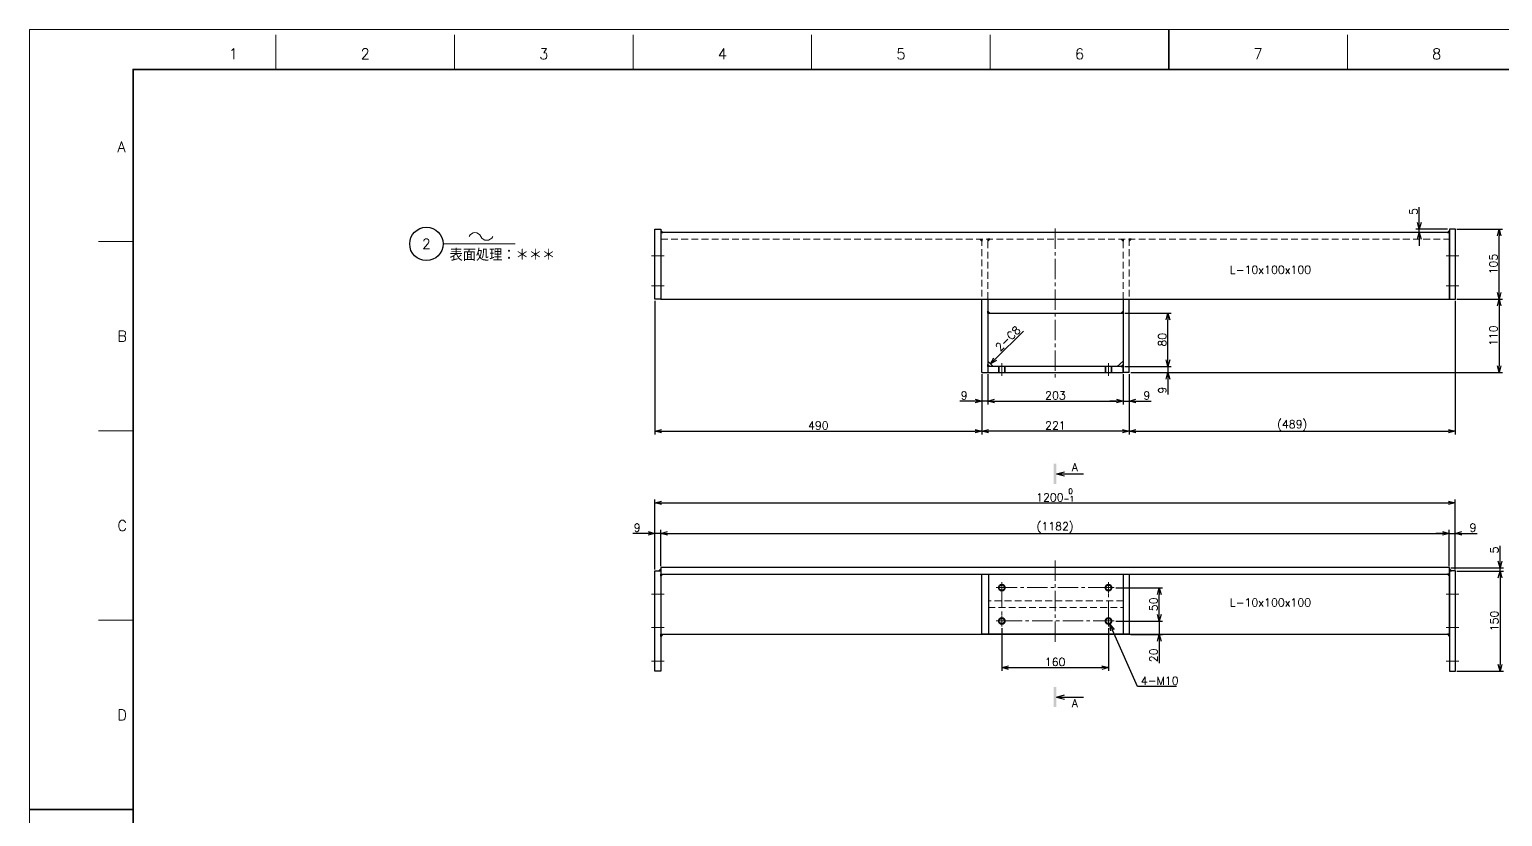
# Model space of a CAD drawing. Header units: millimetres. Extents: x 0 to 3313, y -19 to 2332.
# Drawn here: x 0 to 2208, y 1151 to 2332 of the extents above; entities that cross this region are included whole.
import ezdxf
from ezdxf import colors
from ezdxf.entities.mleader import LeaderData, LeaderLine
from ezdxf.enums import TextEntityAlignment as Align
from ezdxf.math import Vec2, Vec3

# ---------------------------------------------------------------- set-up
doc = ezdxf.new("R2010")
doc.units = ezdxf.units.MM
doc.header["$LTSCALE"] = 1.6
doc.header["$PDMODE"] = 99
doc.header["$PDSIZE"] = 1
doc.linetypes.add('CENTER2', pattern=[28.575, 19.05, -3.175, 3.175, -3.175])
doc.linetypes.add('HIDDEN', pattern=[9.525, 6.35, -3.175])
for name, color, linetype, lineweight in [('04_HIDDEN', 2, 'HIDDEN', 13), ('05_CENTER', 4, 'CENTER2', 13), ('08_DIM', 3, 'Continuous', 13), ('90_FRAME', 5, 'Continuous', 35)]:
    doc.layers.add(name, color=color, linetype=linetype, lineweight=lineweight)
doc.layers.add('91_BLANK', color=5, linetype='Continuous', lineweight=0, plot=False)
doc.styles.add('KSS_TXT', font='txt.shx', dxfattribs={"bigfont": 'extfont2.shx'})
doc.styles.get("Standard").update_dxf_attribs({"font": 'txt.shx', "bigfont": 'extfont2.shx'})
doc.dimstyles.new('KSS_DIM', dxfattribs={"dimscale": 4, "dimtxt": 3, "dimasz": 2.5, "dimexe": 1.25, "dimexo": 0.625, "dimtad": 1, "dimdsep": 46, "dimtxsty": 'KSS_TXT', "dimblk": 'OPEN30', "dimcen": 0, "dimazin": 2, "dimtfac": 0.75, "dimtmove": 0, "dimatfit": 3, "dimldrblk": 'OPEN30', "dimfxl": 1.25, "dimtolj": 1, "dimarcsym": 0})
doc.dimstyles.new('KSS_DIM$3', dxfattribs={"dimscale": 4, "dimtxt": 3, "dimasz": 2.5, "dimexe": 1.25, "dimexo": 0.625, "dimtad": 1, "dimtih": 1, "dimtoh": 1, "dimdsep": 46, "dimtxsty": 'KSS_TXT', "dimblk": 'OPEN30', "dimcen": 0, "dimazin": 2, "dimtfac": 0.75, "dimtofl": 0, "dimtmove": 0, "dimatfit": 3, "dimldrblk": 'OPEN30', "dimfxl": 1.25, "dimtolj": 1, "dimarcsym": 0})

# ---------------------------------------------------------------- blocks, each defined once
blk = doc.blocks.new('AM_BALLOON1')
at = {"transparency": 16777216}
blk.add_circle((0, 0), 5, dxfattribs=at)
blk.add_attdef('B_NUMBER', text='', height=3, dxfattribs=at).set_placement((0, 0), align=Align.MIDDLE_CENTER)
blk = doc.blocks.new('_OPEN')
at = {"color": 0, "linetype": 'ByBlock'}
for p, q in [((-1, 0.17), (0, 0)), ((0, 0), (-1, -0.17)), ((0, 0), (-1, 0))]:
    blk.add_line(p, q, dxfattribs=at)
blk = doc.blocks.new('p1ba05')
for centre, start, end in [((-2.95, 0.29), 24.2276, 155.5758), ((0, 1.62), 204.2276, 335.5758)]:
    blk.add_arc(centre, 1.62, start, end)
blk = doc.blocks.new('M10Tz_1')
at = {"color": 0}
for radius in [5, 4]:
    blk.add_circle((0, 0), radius, dxfattribs=at)
at = {"layer": '05_CENTER'}
for p, q in [((8.3, 0), (-8.3, 0)), ((0, -8.3), (0, 8.3))]:
    blk.add_line(p, q, dxfattribs=at)
blk = doc.blocks.new('_Open30')
at = {"color": 0, "linetype": 'ByBlock', "lineweight": -2}
for p, q in [((-1, 0.27), (0, 0)), ((0, 0), (-1, -0.27)), ((0, 0), (-1, 0))]:
    blk.add_line(p, q, dxfattribs=at)
blk = doc.blocks.new('*D143')
at = {"layer": '08_DIM', "color": 0, "lineweight": -2, "transparency": 16777216}
for p, q in [((927.7, 1576), (904.7, 1576)), ((937.7, 1522), (937.7, 1581)), ((946.7, 1576), (937.7, 1576)), ((946.7, 1527), (946.7, 1581)), ((956.7, 1576), (966.7, 1576))]:
    blk.add_line(p, q, dxfattribs=at)
at = {"layer": 'Defpoints', "color": 0, "transparency": 16777216}
for p in [(937.7, 1576), (946.7, 1524.5), (937.7, 1519.5)]:
    blk.add_point(p, dxfattribs=at)
at = {"layer": '08_DIM', "color": 0, "lineweight": -2, "transparency": 16777216, "xscale": 10, "yscale": 10, "zscale": 10}
blk.add_blockref('_Open30', (937.7, 1576), dxfattribs=at)
at = {"layer": '08_DIM', "color": 0, "lineweight": -2, "transparency": 16777216, "xscale": 10, "yscale": 10, "zscale": 10, "rotation": 180}
blk.add_blockref('_Open30', (946.7, 1576), dxfattribs=at)
at = {"layer": '08_DIM', "color": 0, "transparency": 16777216, "insert": (911.2, 1584.5), "char_height": 12, "attachment_point": 5, "style": 'KSS_TXT'}
blk.add_mtext('\\A1;9', dxfattribs=at)
blk = doc.blocks.new('*D144')
at = {"layer": '08_DIM', "color": 0, "lineweight": -2, "transparency": 16777216}
for p, q in [((937.7, 1522), (937.7, 1626.7)), ((947.7, 1621.7), (2127.7, 1621.7)), ((2137.7, 1522), (2137.7, 1626.7))]:
    blk.add_line(p, q, dxfattribs=at)
at = {"layer": 'Defpoints', "color": 0, "transparency": 16777216}
for p in [(2137.7, 1621.7), (937.7, 1519.5), (2137.7, 1519.5)]:
    blk.add_point(p, dxfattribs=at)
at = {"layer": '08_DIM', "color": 0, "lineweight": -2, "transparency": 16777216, "xscale": 10, "yscale": 10, "zscale": 10, "rotation": 180}
blk.add_blockref('_Open30', (937.7, 1621.7), dxfattribs=at)
at = {"layer": '08_DIM', "color": 0, "lineweight": -2, "transparency": 16777216, "xscale": 10, "yscale": 10, "zscale": 10}
blk.add_blockref('_Open30', (2137.7, 1621.7), dxfattribs=at)
at = {"layer": '08_DIM', "color": 0, "transparency": 16777216, "insert": (1537.7, 1633.5), "char_height": 12, "attachment_point": 5, "style": 'KSS_TXT'}
blk.add_mtext('1200{\\H8.000000;\\S 0^ -1;}', dxfattribs=at)
blk = doc.blocks.new('*D145')
at = {"layer": '08_DIM', "color": 0, "lineweight": -2, "transparency": 16777216}
for p, q in [((946.7, 1527), (946.7, 1581)), ((956.7, 1576), (2118.7, 1576)), ((2128.7, 1527), (2128.7, 1581))]:
    blk.add_line(p, q, dxfattribs=at)
at = {"layer": 'Defpoints', "color": 0, "transparency": 16777216}
for p in [(2128.7, 1576), (946.7, 1524.5), (2128.7, 1524.5)]:
    blk.add_point(p, dxfattribs=at)
at = {"layer": '08_DIM', "color": 0, "lineweight": -2, "transparency": 16777216, "xscale": 10, "yscale": 10, "zscale": 10, "rotation": 180}
blk.add_blockref('_Open30', (946.7, 1576), dxfattribs=at)
at = {"layer": '08_DIM', "color": 0, "lineweight": -2, "transparency": 16777216, "xscale": 10, "yscale": 10, "zscale": 10}
blk.add_blockref('_Open30', (2128.7, 1576), dxfattribs=at)
at = {"layer": '08_DIM', "color": 0, "transparency": 16777216, "insert": (1537.7, 1584.5), "char_height": 12, "attachment_point": 5, "style": 'KSS_TXT'}
blk.add_mtext('\\A1;(1182)', dxfattribs=at)
blk = doc.blocks.new('*D146')
at = {"layer": '08_DIM', "color": 0, "lineweight": -2, "transparency": 16777216}
for p, q in [((2118.7, 1576), (2108.7, 1576)), ((2128.7, 1527), (2128.7, 1581)), ((2128.7, 1576), (2137.7, 1576)), ((2137.7, 1522), (2137.7, 1581)), ((2147.7, 1576), (2170.7, 1576))]:
    blk.add_line(p, q, dxfattribs=at)
at = {"layer": 'Defpoints', "color": 0, "transparency": 16777216}
for p in [(2137.7, 1576), (2128.7, 1524.5), (2137.7, 1519.5)]:
    blk.add_point(p, dxfattribs=at)
at = {"layer": '08_DIM', "color": 0, "lineweight": -2, "transparency": 16777216, "xscale": 10, "yscale": 10, "zscale": 10}
blk.add_blockref('_Open30', (2128.7, 1576), dxfattribs=at)
at = {"layer": '08_DIM', "color": 0, "lineweight": -2, "transparency": 16777216, "xscale": 10, "yscale": 10, "zscale": 10, "rotation": 180}
blk.add_blockref('_Open30', (2137.7, 1576), dxfattribs=at)
at = {"layer": '08_DIM', "color": 0, "transparency": 16777216, "insert": (2164.2, 1584.5), "char_height": 12, "attachment_point": 5, "style": 'KSS_TXT'}
blk.add_mtext('\\A1;9', dxfattribs=at)
blk = doc.blocks.new('*D147')
at = {"layer": '08_DIM', "color": 0, "lineweight": -2, "transparency": 16777216}
for p, q in [((1457.7, 1433.7), (1457.7, 1369.6)), ((1617.7, 1433.7), (1617.7, 1369.6)), ((1467.7, 1374.6), (1607.7, 1374.6))]:
    blk.add_line(p, q, dxfattribs=at)
at = {"layer": 'Defpoints', "color": 0, "transparency": 16777216}
for p in [(1457.7, 1436.2), (1617.7, 1436.2), (1617.7, 1374.6)]:
    blk.add_point(p, dxfattribs=at)
at = {"layer": '08_DIM', "color": 0, "lineweight": -2, "transparency": 16777216, "xscale": 10, "yscale": 10, "zscale": 10, "rotation": 180}
blk.add_blockref('_Open30', (1457.7, 1374.6), dxfattribs=at)
at = {"layer": '08_DIM', "color": 0, "lineweight": -2, "transparency": 16777216, "xscale": 10, "yscale": 10, "zscale": 10}
blk.add_blockref('_Open30', (1617.7, 1374.6), dxfattribs=at)
at = {"layer": '08_DIM', "color": 0, "transparency": 16777216, "insert": (1537.7, 1383.1), "char_height": 12, "attachment_point": 5, "style": 'KSS_TXT'}
blk.add_mtext('\\A1;160', dxfattribs=at)
blk = doc.blocks.new('*D148')
at = {"layer": '08_DIM', "color": 0, "lineweight": -2, "transparency": 16777216}
for p, q in [((1693.8, 1454.5), (1693.8, 1464.5)), ((1628.6, 1444.5), (1698.8, 1444.5)), ((1693.8, 1444.5), (1693.8, 1424.5)), ((1651.2, 1424.5), (1698.8, 1424.5)), ((1693.8, 1414.5), (1693.8, 1381.5))]:
    blk.add_line(p, q, dxfattribs=at)
at = {"layer": 'Defpoints', "color": 0, "transparency": 16777216}
for p in [(1626.1, 1444.5), (1648.7, 1424.5), (1693.8, 1424.5)]:
    blk.add_point(p, dxfattribs=at)
at = {"layer": '08_DIM', "color": 0, "lineweight": -2, "transparency": 16777216, "xscale": 10, "yscale": 10, "zscale": 10}
for p, rotation in [((1693.8, 1444.5), 270), ((1693.8, 1424.5), 90)]:
    blk.add_blockref('_Open30', p, dxfattribs=dict(at, rotation=rotation))
at = {"layer": '08_DIM', "color": 0, "transparency": 16777216, "insert": (1685.3, 1393), "char_height": 12, "attachment_point": 5, "rotation": 90, "style": 'KSS_TXT'}
blk.add_mtext('\\A1;20', dxfattribs=at)
blk = doc.blocks.new('*D149')
at = {"layer": '08_DIM', "color": 0, "lineweight": -2, "transparency": 16777216}
for p, q in [((1628.6, 1494.5), (1698.8, 1494.5)), ((1693.8, 1454.5), (1693.8, 1484.5)), ((1628.6, 1444.5), (1698.8, 1444.5))]:
    blk.add_line(p, q, dxfattribs=at)
at = {"layer": 'Defpoints', "color": 0, "transparency": 16777216}
for p in [(1626.1, 1494.5), (1693.8, 1494.5), (1626.1, 1444.5)]:
    blk.add_point(p, dxfattribs=at)
at = {"layer": '08_DIM', "color": 0, "lineweight": -2, "transparency": 16777216, "xscale": 10, "yscale": 10, "zscale": 10}
for p, rotation in [((1693.8, 1494.5), 90), ((1693.8, 1444.5), 270)]:
    blk.add_blockref('_Open30', p, dxfattribs=dict(at, rotation=rotation))
at = {"layer": '08_DIM', "color": 0, "transparency": 16777216, "insert": (1685.3, 1469.5), "char_height": 12, "attachment_point": 5, "rotation": 90, "style": 'KSS_TXT'}
blk.add_mtext('\\A1;50', dxfattribs=at)
blk = doc.blocks.new('*D150')
at = {"layer": '08_DIM', "color": 0, "lineweight": -2, "transparency": 16777216}
for p, q in [((1427.7, 1814.8), (1427.7, 1769.3)), ((1436.7, 1814.8), (1436.7, 1769.3)), ((1417.7, 1774.3), (1394.7, 1774.3)), ((1436.7, 1774.3), (1427.7, 1774.3)), ((1446.7, 1774.3), (1456.7, 1774.3))]:
    blk.add_line(p, q, dxfattribs=at)
at = {"layer": 'Defpoints', "color": 0, "transparency": 16777216}
for p in [(1427.7, 1817.3), (1436.7, 1817.3), (1427.7, 1774.3)]:
    blk.add_point(p, dxfattribs=at)
at = {"layer": '08_DIM', "color": 0, "lineweight": -2, "transparency": 16777216, "xscale": 10, "yscale": 10, "zscale": 10}
blk.add_blockref('_Open30', (1427.7, 1774.3), dxfattribs=at)
at = {"layer": '08_DIM', "color": 0, "lineweight": -2, "transparency": 16777216, "xscale": 10, "yscale": 10, "zscale": 10, "rotation": 180}
blk.add_blockref('_Open30', (1436.7, 1774.3), dxfattribs=at)
at = {"layer": '08_DIM', "color": 0, "transparency": 16777216, "insert": (1401.2, 1782.8), "char_height": 12, "attachment_point": 5, "style": 'KSS_TXT'}
blk.add_mtext('\\A1;9', dxfattribs=at)
blk = doc.blocks.new('*D151')
at = {"layer": '08_DIM', "color": 0, "lineweight": -2, "transparency": 16777216}
for p, q in [((1436.7, 1814.8), (1436.7, 1769.3)), ((1639.7, 1814.8), (1639.7, 1769.3)), ((1446.7, 1774.3), (1629.7, 1774.3))]:
    blk.add_line(p, q, dxfattribs=at)
at = {"layer": 'Defpoints', "color": 0, "transparency": 16777216}
for p in [(1436.7, 1817.3), (1639.7, 1817.3), (1639.7, 1774.3)]:
    blk.add_point(p, dxfattribs=at)
at = {"layer": '08_DIM', "color": 0, "lineweight": -2, "transparency": 16777216, "xscale": 10, "yscale": 10, "zscale": 10, "rotation": 180}
blk.add_blockref('_Open30', (1436.7, 1774.3), dxfattribs=at)
at = {"layer": '08_DIM', "color": 0, "lineweight": -2, "transparency": 16777216, "xscale": 10, "yscale": 10, "zscale": 10}
blk.add_blockref('_Open30', (1639.7, 1774.3), dxfattribs=at)
at = {"layer": '08_DIM', "color": 0, "transparency": 16777216, "insert": (1538.2, 1782.8), "char_height": 12, "attachment_point": 5, "style": 'KSS_TXT'}
blk.add_mtext('\\A1;203', dxfattribs=at)
blk = doc.blocks.new('*D152')
at = {"layer": '08_DIM', "color": 0, "lineweight": -2, "transparency": 16777216}
for p, q in [((1639.7, 1814.8), (1639.7, 1769.3)), ((1648.7, 1814.8), (1648.7, 1769.3)), ((1629.7, 1774.3), (1619.7, 1774.3)), ((1639.7, 1774.3), (1648.7, 1774.3)), ((1658.7, 1774.3), (1681.7, 1774.3))]:
    blk.add_line(p, q, dxfattribs=at)
at = {"layer": 'Defpoints', "color": 0, "transparency": 16777216}
for p in [(1639.7, 1817.3), (1648.7, 1817.3), (1648.7, 1774.3)]:
    blk.add_point(p, dxfattribs=at)
at = {"layer": '08_DIM', "color": 0, "lineweight": -2, "transparency": 16777216, "xscale": 10, "yscale": 10, "zscale": 10}
blk.add_blockref('_Open30', (1639.7, 1774.3), dxfattribs=at)
at = {"layer": '08_DIM', "color": 0, "lineweight": -2, "transparency": 16777216, "xscale": 10, "yscale": 10, "zscale": 10, "rotation": 180}
blk.add_blockref('_Open30', (1648.7, 1774.3), dxfattribs=at)
at = {"layer": '08_DIM', "color": 0, "transparency": 16777216, "insert": (1675.2, 1782.8), "char_height": 12, "attachment_point": 5, "style": 'KSS_TXT'}
blk.add_mtext('\\A1;9', dxfattribs=at)
blk = doc.blocks.new('*D153')
at = {"layer": '08_DIM', "color": 0, "lineweight": -2, "transparency": 16777216}
for p, q in [((1427.7, 1814.8), (1427.7, 1724.2)), ((1648.7, 1814.8), (1648.7, 1724.2)), ((1638.7, 1729.2), (1437.7, 1729.2))]:
    blk.add_line(p, q, dxfattribs=at)
at = {"layer": 'Defpoints', "color": 0, "transparency": 16777216}
for p in [(1427.7, 1817.3), (1648.7, 1817.3), (1427.7, 1729.2)]:
    blk.add_point(p, dxfattribs=at)
at = {"layer": '08_DIM', "color": 0, "lineweight": -2, "transparency": 16777216, "xscale": 10, "yscale": 10, "zscale": 10, "rotation": 180}
blk.add_blockref('_Open30', (1427.7, 1729.2), dxfattribs=at)
at = {"layer": '08_DIM', "color": 0, "lineweight": -2, "transparency": 16777216, "xscale": 10, "yscale": 10, "zscale": 10}
blk.add_blockref('_Open30', (1648.7, 1729.2), dxfattribs=at)
at = {"layer": '08_DIM', "color": 0, "transparency": 16777216, "insert": (1538.2, 1737.7), "char_height": 12, "attachment_point": 5, "style": 'KSS_TXT'}
blk.add_mtext('\\A1;221', dxfattribs=at)
blk = doc.blocks.new('*D154')
at = {"layer": '08_DIM', "color": 0, "lineweight": -2, "transparency": 16777216}
for p, q in [((1642.2, 1906.3), (1711.9, 1906.3)), ((1706.9, 1836.3), (1706.9, 1896.3)), ((1642.2, 1826.3), (1711.9, 1826.3))]:
    blk.add_line(p, q, dxfattribs=at)
at = {"layer": 'Defpoints', "color": 0, "transparency": 16777216}
for p in [(1639.7, 1906.3), (1706.9, 1906.3), (1639.7, 1826.3)]:
    blk.add_point(p, dxfattribs=at)
at = {"layer": '08_DIM', "color": 0, "lineweight": -2, "transparency": 16777216, "xscale": 10, "yscale": 10, "zscale": 10}
for p, rotation in [((1706.9, 1906.3), 90), ((1706.9, 1826.3), 270)]:
    blk.add_blockref('_Open30', p, dxfattribs=dict(at, rotation=rotation))
at = {"layer": '08_DIM', "color": 0, "transparency": 16777216, "insert": (1698.4, 1866.3), "char_height": 12, "attachment_point": 5, "rotation": 90, "style": 'KSS_TXT'}
blk.add_mtext('\\A1;80', dxfattribs=at)
blk = doc.blocks.new('*D155')
at = {"layer": '08_DIM', "color": 0, "lineweight": -2, "transparency": 16777216}
for p, q in [((1706.9, 1836.3), (1706.9, 1846.3)), ((1642.2, 1826.3), (1711.9, 1826.3)), ((1651.2, 1817.3), (1711.9, 1817.3)), ((1706.9, 1826.3), (1706.9, 1817.3)), ((1706.9, 1807.3), (1706.9, 1784.3))]:
    blk.add_line(p, q, dxfattribs=at)
at = {"layer": 'Defpoints', "color": 0, "transparency": 16777216}
for p in [(1639.7, 1826.3), (1648.7, 1817.3), (1706.9, 1817.3)]:
    blk.add_point(p, dxfattribs=at)
at = {"layer": '08_DIM', "color": 0, "lineweight": -2, "transparency": 16777216, "xscale": 10, "yscale": 10, "zscale": 10}
for p, rotation in [((1706.9, 1826.3), 270), ((1706.9, 1817.3), 90)]:
    blk.add_blockref('_Open30', p, dxfattribs=dict(at, rotation=rotation))
at = {"layer": '08_DIM', "color": 0, "transparency": 16777216, "insert": (1698.4, 1790.8), "char_height": 12, "attachment_point": 5, "rotation": 90, "style": 'KSS_TXT'}
blk.add_mtext('\\A1;9', dxfattribs=at)
blk = doc.blocks.new('*D156')
at = {"layer": '08_DIM', "color": 0, "lineweight": -2, "transparency": 16777216}
blk.add_line((1447.8, 1837.3), (1490.4, 1879.3), dxfattribs=at)
at = {"layer": 'Defpoints', "color": 0, "transparency": 16777216}
for p in [(1519.1, 1907.7), (1519.1, 1907.7), (1440.7, 1830.3)]:
    blk.add_point(p, dxfattribs=at)
at = {"layer": '08_DIM', "color": 0, "lineweight": -2, "transparency": 16777216, "xscale": 10, "yscale": 10, "zscale": 10, "rotation": 224.6320192694839}
blk.add_blockref('_Open30', (1440.7, 1830.3), dxfattribs=at)
at = {"layer": '08_DIM', "color": 0, "transparency": 16777216, "insert": (1467, 1868.2), "char_height": 12, "attachment_point": 5, "rotation": 44.632, "style": 'KSS_TXT'}
blk.add_mtext('\\A1;2-C8', dxfattribs=at)
blk = doc.blocks.new('*D161')
at = {"layer": '08_DIM', "color": 0, "lineweight": -2, "transparency": 16777216}
for p, q in [((2204.7, 1534.5), (2204.7, 1557.5)), ((2131.2, 1524.5), (2209.7, 1524.5)), ((2204.7, 1519.5), (2204.7, 1524.5)), ((2140.2, 1519.5), (2209.7, 1519.5)), ((2204.7, 1509.5), (2204.7, 1499.5))]:
    blk.add_line(p, q, dxfattribs=at)
at = {"layer": 'Defpoints', "color": 0, "transparency": 16777216}
for p in [(2128.7, 1524.5), (2204.7, 1524.5), (2137.7, 1519.5)]:
    blk.add_point(p, dxfattribs=at)
at = {"layer": '08_DIM', "color": 0, "lineweight": -2, "transparency": 16777216, "xscale": 10, "yscale": 10, "zscale": 10}
for p, rotation in [((2204.7, 1524.5), 270), ((2204.7, 1519.5), 90)]:
    blk.add_blockref('_Open30', p, dxfattribs=dict(at, rotation=rotation))
at = {"layer": '08_DIM', "color": 0, "transparency": 16777216, "insert": (2196.2, 1551), "char_height": 12, "attachment_point": 5, "rotation": 90, "style": 'KSS_TXT'}
blk.add_mtext('\\A1;5', dxfattribs=at)
blk = doc.blocks.new('*D162')
at = {"layer": '08_DIM', "color": 0, "lineweight": -2, "transparency": 16777216}
for p, q in [((2140.2, 1519.5), (2209.7, 1519.5)), ((2204.7, 1509.5), (2204.7, 1379.5)), ((2140.2, 1369.5), (2209.7, 1369.5))]:
    blk.add_line(p, q, dxfattribs=at)
at = {"layer": 'Defpoints', "color": 0, "transparency": 16777216}
for p in [(2137.7, 1519.5), (2137.7, 1369.5), (2204.7, 1369.5)]:
    blk.add_point(p, dxfattribs=at)
at = {"layer": '08_DIM', "color": 0, "lineweight": -2, "transparency": 16777216, "xscale": 10, "yscale": 10, "zscale": 10}
for p, rotation in [((2204.7, 1519.5), 90), ((2204.7, 1369.5), 270)]:
    blk.add_blockref('_Open30', p, dxfattribs=dict(at, rotation=rotation))
at = {"layer": '08_DIM', "color": 0, "transparency": 16777216, "insert": (2196.2, 1444.5), "char_height": 12, "attachment_point": 5, "rotation": 90, "style": 'KSS_TXT'}
blk.add_mtext('\\A1;150', dxfattribs=at)
blk = doc.blocks.new('*D171')
at = {"layer": '08_DIM', "color": 0, "lineweight": -2, "transparency": 16777216}
for p, q in [((2137.7, 1924.8), (2137.7, 1724.2)), ((1648.7, 1814.8), (1648.7, 1724.2)), ((1658.7, 1729.2), (2127.7, 1729.2))]:
    blk.add_line(p, q, dxfattribs=at)
at = {"layer": 'Defpoints', "color": 0, "transparency": 16777216}
for p in [(2137.7, 1927.3), (1648.7, 1817.3), (2137.7, 1729.2)]:
    blk.add_point(p, dxfattribs=at)
at = {"layer": '08_DIM', "color": 0, "lineweight": -2, "transparency": 16777216, "xscale": 10, "yscale": 10, "zscale": 10, "rotation": 180}
blk.add_blockref('_Open30', (1648.7, 1729.2), dxfattribs=at)
at = {"layer": '08_DIM', "color": 0, "lineweight": -2, "transparency": 16777216, "xscale": 10, "yscale": 10, "zscale": 10}
blk.add_blockref('_Open30', (2137.7, 1729.2), dxfattribs=at)
at = {"layer": '08_DIM', "color": 0, "transparency": 16777216, "insert": (1893.2, 1737.7), "char_height": 12, "attachment_point": 5, "style": 'KSS_TXT'}
blk.add_mtext('\\A1;(489)', dxfattribs=at)
blk = doc.blocks.new('*D172')
at = {"layer": '08_DIM', "color": 0, "lineweight": -2, "transparency": 16777216}
for p, q in [((937.7, 1924.8), (937.7, 1724.2)), ((1427.7, 1814.8), (1427.7, 1724.2)), ((947.7, 1729.2), (1417.7, 1729.2))]:
    blk.add_line(p, q, dxfattribs=at)
at = {"layer": 'Defpoints', "color": 0, "transparency": 16777216}
for p in [(937.7, 1927.3), (1427.7, 1817.3), (1427.7, 1729.2)]:
    blk.add_point(p, dxfattribs=at)
at = {"layer": '08_DIM', "color": 0, "lineweight": -2, "transparency": 16777216, "xscale": 10, "yscale": 10, "zscale": 10, "rotation": 180}
blk.add_blockref('_Open30', (937.7, 1729.2), dxfattribs=at)
at = {"layer": '08_DIM', "color": 0, "lineweight": -2, "transparency": 16777216, "xscale": 10, "yscale": 10, "zscale": 10}
blk.add_blockref('_Open30', (1427.7, 1729.2), dxfattribs=at)
at = {"layer": '08_DIM', "color": 0, "transparency": 16777216, "insert": (1182.7, 1737.7), "char_height": 12, "attachment_point": 5, "style": 'KSS_TXT'}
blk.add_mtext('\\A1;490', dxfattribs=at)
blk = doc.blocks.new('*D176')
at = {"layer": '08_DIM', "color": 0, "lineweight": -2, "transparency": 16777216}
for p, q in [((2140.2, 1927.3), (2208.4, 1927.3)), ((2203.4, 1917.3), (2203.4, 1827.3)), ((1651.2, 1817.3), (2208.4, 1817.3))]:
    blk.add_line(p, q, dxfattribs=at)
at = {"layer": 'Defpoints', "color": 0, "transparency": 16777216}
for p in [(2137.7, 1927.3), (1648.7, 1817.3), (2203.4, 1817.3)]:
    blk.add_point(p, dxfattribs=at)
at = {"layer": '08_DIM', "color": 0, "lineweight": -2, "transparency": 16777216, "xscale": 10, "yscale": 10, "zscale": 10}
for p, rotation in [((2203.4, 1927.3), 90), ((2203.4, 1817.3), 270)]:
    blk.add_blockref('_Open30', p, dxfattribs=dict(at, rotation=rotation))
at = {"layer": '08_DIM', "color": 0, "transparency": 16777216, "insert": (2194.9, 1872.3), "char_height": 12, "attachment_point": 5, "rotation": 90, "style": 'KSS_TXT'}
blk.add_mtext('\\A1;110', dxfattribs=at)
blk = doc.blocks.new('*D177')
at = {"layer": '08_DIM', "color": 0, "lineweight": -2, "transparency": 16777216}
for p, q in [((2140.2, 2032.3), (2208.4, 2032.3)), ((2203.4, 1937.3), (2203.4, 2022.3)), ((2140.2, 1927.3), (2208.4, 1927.3))]:
    blk.add_line(p, q, dxfattribs=at)
at = {"layer": 'Defpoints', "color": 0, "transparency": 16777216}
for p in [(2137.7, 2032.3), (2203.4, 2032.3), (2137.7, 1927.3)]:
    blk.add_point(p, dxfattribs=at)
at = {"layer": '08_DIM', "color": 0, "lineweight": -2, "transparency": 16777216, "xscale": 10, "yscale": 10, "zscale": 10}
for p, rotation in [((2203.4, 2032.3), 90), ((2203.4, 1927.3), 270)]:
    blk.add_blockref('_Open30', p, dxfattribs=dict(at, rotation=rotation))
at = {"layer": '08_DIM', "color": 0, "transparency": 16777216, "insert": (2194.9, 1979.8), "char_height": 12, "attachment_point": 5, "rotation": 90, "style": 'KSS_TXT'}
blk.add_mtext('\\A1;105', dxfattribs=at)
blk = doc.blocks.new('*D178')
at = {"layer": '08_DIM', "color": 0, "lineweight": -2, "transparency": 16777216}
for p, q in [((2083.6, 2042.3), (2083.6, 2065.3)), ((2126.2, 2032.3), (2078.6, 2032.3)), ((2083.6, 2027.3), (2083.6, 2032.3)), ((2126.2, 2027.3), (2078.6, 2027.3)), ((2083.6, 2017.3), (2083.6, 2007.3))]:
    blk.add_line(p, q, dxfattribs=at)
at = {"layer": 'Defpoints', "color": 0, "transparency": 16777216}
for p in [(2083.6, 2032.3), (2128.7, 2032.3), (2128.7, 2027.3)]:
    blk.add_point(p, dxfattribs=at)
at = {"layer": '08_DIM', "color": 0, "lineweight": -2, "transparency": 16777216, "xscale": 10, "yscale": 10, "zscale": 10}
for p, rotation in [((2083.6, 2032.3), 270), ((2083.6, 2027.3), 90)]:
    blk.add_blockref('_Open30', p, dxfattribs=dict(at, rotation=rotation))
at = {"layer": '08_DIM', "color": 0, "transparency": 16777216, "insert": (2075.1, 2058.8), "char_height": 12, "attachment_point": 5, "rotation": 90, "style": 'KSS_TXT'}
blk.add_mtext('\\A1;5', dxfattribs=at)
blk = doc.blocks.new('seca02')
for q in [(3.5, 0.8), (3.5, -0.8), (10.64, 0)]:
    blk.add_line((0.5, 0), q)
blk.add_solid([(-0.5, 3.76), (-0.5, -3.76), (0.5, 3.76), (0.5, -3.76)])
blk.add_attdef('A', text='', height=3).set_placement((7.37, 2.5), align=Align.MIDDLE)
blk = doc.blocks.new('*D180')
at = {"layer": '08_DIM', "color": 0, "lineweight": -2, "transparency": 16777216}
for p, q in [((1661, 1346.4), (1623.8, 1430.8)), ((1719.5, 1346.4), (1661, 1346.4))]:
    blk.add_line(p, q, dxfattribs=at)
at = {"layer": 'Defpoints', "color": 0, "transparency": 16777216}
for p in [(1615.7, 1449.1), (1619.7, 1440)]:
    blk.add_point(p, dxfattribs=at)
at = {"layer": '08_DIM', "color": 0, "lineweight": -2, "transparency": 16777216, "xscale": 10, "yscale": 10, "zscale": 10, "rotation": 113.8056711847792}
blk.add_blockref('_Open30', (1619.7, 1440), dxfattribs=at)
at = {"layer": '08_DIM', "color": 0, "transparency": 16777216, "insert": (1694.5, 1354.9), "char_height": 12, "attachment_point": 5, "style": 'KSS_TXT'}
blk.add_mtext('\\A1;4-M10', dxfattribs=at)

msp = doc.modelspace()

# ---------------------------------------------------------------- linework, layer by layer
at = {"color": 0}
for p, q in [((1427.729, 1817.3), (1427.729, 1927.3)), ((1436.729, 1927.3), (1436.729, 1817.3)), ((1639.729, 1927.3), (1639.729, 1817.3)), ((1648.729, 1817.3), (1648.729, 1927.3)), ((1436.729, 1906.3), (1639.729, 1906.3)), ((1444.729, 1826.3), (1436.729, 1834.3)), ((1639.729, 1834.3), (1630.729, 1826.3)), ((1427.729, 1817.3), (1436.729, 1817.3)), ((1648.729, 1817.3), (1639.729, 1817.3)), ((946.729, 1514.53), (2128.729, 1514.53)), ((1437.729, 1514.53), (1437.729, 1424.53)), ((1639.729, 1514.53), (1639.729, 1424.53))]:
    msp.add_line(p, q, dxfattribs=at)
for points in [[(937.729, 1927.3), (937.729, 2032.3), (946.729, 2032.3), (946.729, 1927.3)], [(2137.729, 1927.3), (2137.729, 2032.3), (2128.729, 2032.3), (2128.729, 1927.3)], [(946.729, 1927.3), (2128.729, 1927.3), (2128.729, 2027.3), (946.729, 2027.3)], [(1436.729, 1817.3), (1639.729, 1817.3), (1639.729, 1826.3), (1436.729, 1826.3)], [(946.729, 1424.53), (2128.729, 1424.53), (2128.729, 1524.53), (946.729, 1524.53)], [(946.729, 1369.53), (937.729, 1369.53), (937.729, 1519.53), (946.729, 1519.53)], [(1427.729, 1514.53), (1648.729, 1514.53), (1648.729, 1424.53), (1427.729, 1424.53)], [(2128.729, 1369.53), (2137.729, 1369.53), (2137.729, 1519.53), (2128.729, 1519.53)]]:
    msp.add_lwpolyline(points, close=True, dxfattribs=at)
at = {"color": 3}
for points in [[(946.729, 2027.3), (949.729, 2027.3), (949.729, 2027.3), (946.729, 2030.3)], [(1427.729, 2017.3), (1427.729, 2014.3), (1427.729, 2014.3), (1424.729, 2017.3)], [(1436.729, 2017.3), (1436.729, 2014.3), (1436.729, 2014.3), (1439.729, 2017.3)], [(1639.729, 2017.3), (1639.729, 2014.3), (1639.729, 2014.3), (1636.729, 2017.3)], [(1648.729, 2017.3), (1648.729, 2014.3), (1648.729, 2014.3), (1651.729, 2017.3)], [(2128.729, 2027.3), (2128.729, 2030.3), (2128.729, 2030.3), (2125.729, 2027.3)], [(1436.729, 1906.3), (1436.729, 1909.3), (1436.729, 1909.3), (1439.729, 1906.3)], [(1639.729, 1906.3), (1639.729, 1909.3), (1639.729, 1909.3), (1636.729, 1906.3)], [(1436.729, 1826.3), (1436.729, 1829.3), (1436.729, 1829.3), (1439.729, 1826.3)], [(1639.729, 1826.3), (1639.729, 1829.3), (1639.729, 1829.3), (1636.729, 1826.3)], [(946.729, 1519.53), (943.729, 1519.53), (943.729, 1519.53), (946.729, 1522.53)], [(946.729, 1514.53), (949.729, 1514.53), (949.729, 1514.53), (946.729, 1511.53)], [(2128.729, 1514.53), (2125.729, 1514.53), (2125.729, 1514.53), (2128.729, 1511.53)], [(2128.729, 1519.53), (2131.729, 1519.53), (2131.729, 1519.53), (2128.729, 1522.53)], [(946.729, 1424.53), (949.729, 1424.53), (949.729, 1424.53), (946.729, 1421.53)], [(2128.729, 1424.53), (2125.729, 1424.53), (2125.729, 1424.53), (2128.729, 1421.53)]]:
    msp.add_lwpolyline(points, close=True, dxfattribs=at)
at = {"layer": '04_HIDDEN'}
for p, q in [((946.729, 2017.3), (2128.729, 2017.3)), ((1427.729, 2017.3), (1427.729, 1927.3)), ((1436.729, 1927.3), (1436.729, 2017.3)), ((1639.729, 1927.3), (1639.729, 2017.3)), ((1648.729, 2017.3), (1648.729, 1927.3)), ((1452.729, 1817.3), (1452.729, 1826.3)), ((1453.629, 1817.3), (1453.629, 1826.3)), ((1461.829, 1817.3), (1461.829, 1826.3)), ((1462.729, 1817.3), (1462.729, 1826.3)), ((1612.729, 1817.3), (1612.729, 1826.3)), ((1613.629, 1817.3), (1613.629, 1826.3)), ((1621.829, 1817.3), (1621.829, 1826.3)), ((1622.729, 1817.3), (1622.729, 1826.3))]:
    msp.add_line(p, q, dxfattribs=at)
msp.add_lwpolyline([(1437.729, 1464.53), (1639.729, 1464.53), (1639.729, 1474.53), (1437.729, 1474.53)], close=True, dxfattribs=at)
at = {"layer": '05_CENTER'}
for p, q in [((1537.729, 2033.23), (1537.729, 1807.121)), ((951.729, 1992.3), (932.729, 1992.3)), ((2123.729, 1992.3), (2142.729, 1992.3)), ((951.729, 1947.3), (932.729, 1947.3)), ((2123.729, 1947.3), (2142.729, 1947.3)), ((1457.729, 1812.3), (1457.729, 1831.3)), ((1617.729, 1812.3), (1617.729, 1831.3)), ((1537.729, 1535.391), (1537.729, 1411.476)), ((951.729, 1484.53), (932.729, 1484.53)), ((2123.729, 1484.53), (2142.729, 1484.53)), ((951.729, 1434.53), (932.729, 1434.53)), ((2123.729, 1434.53), (2142.729, 1434.53)), ((951.729, 1384.53), (932.729, 1384.53)), ((2123.729, 1384.53), (2142.729, 1384.53))]:
    msp.add_line(p, q, dxfattribs=at)
msp.add_lwpolyline([(1457.729, 1444.53), (1617.729, 1444.53), (1617.729, 1494.53), (1457.729, 1494.53)], close=True, dxfattribs=at)
at = {"layer": '08_DIM'}
msp.add_line((620.081, 2009.991), (727.981, 2009.991), dxfattribs=at)
at = {"layer": '90_FRAME', "color": 4, "lineweight": 13}
for p, q in [((369.502, 2271.831), (369.502, 2323.679)), ((637.235, 2271.831), (637.235, 2323.679)), ((904.969, 2271.831), (904.969, 2323.679)), ((1172.702, 2271.831), (1172.702, 2323.679)), ((1440.436, 2271.831), (1440.436, 2323.679)), ((1975.903, 2271.831), (1975.903, 2323.679)), ((155.384, 2013.69), (103.536, 2013.69)), ((155.384, 1729.701), (103.536, 1729.701)), ((155.384, 1445.713), (103.536, 1445.713))]:
    msp.add_line(p, q, dxfattribs=at)
at = {"layer": '90_FRAME'}
for p, q in [((1708.17, 2331.679), (1708.17, 2271.831)), ((0, 1161.724), (155.384, 1161.724))]:
    msp.add_line(p, q, dxfattribs=at)
msp.add_lwpolyline([(155.384, 51.616), (3260.956, 51.616), (3260.956, 2271.831), (155.384, 2271.831)], close=True, dxfattribs=at)
at = {"layer": '91_BLANK'}
msp.add_lwpolyline([(0, 0), (3312.803, 0), (3312.803, 2331.679), (0, 2331.679)], close=True, dxfattribs=at)

# ---------------------------------------------------------------- block references
at = {"xscale": 4, "yscale": 4, "zscale": 4}
msp.add_blockref('seca02', (1537.729, 1665.256), dxfattribs=at).add_auto_attribs({'A': 'A'})
for p in [(1457.729, 1494.53), (1617.729, 1494.53), (1457.729, 1444.53), (1617.729, 1444.53)]:
    msp.add_blockref('M10Tz_1', p)
ref = msp.add_blockref('seca02', (1537.729, 1330.35), dxfattribs=dict(xscale=4, yscale=4, zscale=4))
ref.add_attrib('A', 'A', dxfattribs={"height": 12}).set_placement((1567.228, 1321.252), align=Align.MIDDLE)
at = {"layer": '08_DIM', "xscale": 6, "yscale": 6, "zscale": 6}
msp.add_blockref('p1ba05', (685.636, 2015.461), dxfattribs=at)

# ---------------------------------------------------------------- texts
at = {"layer": '08_DIM', "style": 'KSS_TXT'}
for s, height, p in [('表面処理：＊＊＊', 18, (629.807, 1984.638)), ('L-10x100x100', 12, (1799.639, 1965.247)), ('L-10x100x100', 12, (1799.639, 1466.275))]:
    msp.add_text(s, height=height, dxfattribs=at).set_placement(p)
at = {"layer": '90_FRAME', "color": 0, "lineweight": 13, "style": 'KSS_TXT'}
for s, p in [('1', (305.507, 2282.158)), ('2', (503.368, 2282.158)), ('3', (771.102, 2282.158)), ('4', (1038.836, 2282.158)), ('5', (1306.569, 2282.158)), ('6', (1574.303, 2282.158)), ('7', (1842.036, 2282.158)), ('8', (2109.77, 2282.158))]:
    msp.add_text(s, height=16, dxfattribs=at).set_placement(p, align=Align.BOTTOM_CENTER)
for s, p in [('A', (131.829, 2155.685)), ('B', (131.829, 1871.696)), ('C', (131.829, 1587.707)), ('D', (131.829, 1303.718))]:
    msp.add_text(s, height=16, dxfattribs=at).set_placement(p, align=Align.MIDDLE_LEFT)

# ---------------------------------------------------------------- dimensions: what is measured, and where the dimension line sits
at = {"layer": '08_DIM'}
for base, p1, p2, picture, middle in [((2083.645, 2032.3), (2128.729, 2027.3), (2128.729, 2032.3), '*D178', (2075.137, 2058.8)), ((2203.45, 2032.3), (2137.729, 1927.3), (2137.729, 2032.3), '*D177', (2194.95, 1979.8)), ((2203.45, 1817.3), (2137.729, 1927.3), (1648.729, 1817.3), '*D176', (2194.95, 1872.3)), ((1706.866, 1906.3), (1639.729, 1826.3), (1639.729, 1906.3), '*D154', (1698.366, 1866.3)), ((1706.866, 1817.3), (1639.729, 1826.3), (1648.729, 1817.3), '*D155', (1698.366, 1790.8)), ((2204.728, 1524.53), (2137.729, 1519.53), (2128.729, 1524.53), '*D161', (2196.219, 1551.03)), ((2204.728, 1369.53), (2137.729, 1519.53), (2137.729, 1369.53), '*D162', (2196.228, 1444.53)), ((1693.841, 1494.53), (1626.07, 1444.53), (1626.07, 1494.53), '*D149', (1685.341, 1469.53)), ((1693.841, 1424.53), (1626.07, 1444.53), (1648.729, 1424.53), '*D148', (1685.341, 1393.03))]:
    dim = msp.add_linear_dim(base=base, p1=p1, p2=p2, angle=90, dimstyle='KSS_DIM', override={"dimarcsym": 1}, dxfattribs=at)
    dim.commit()
    dim.dimension.update_dxf_attribs({"geometry": picture, "text_midpoint": middle})
for base, p1, p2, override, picture, middle in [((1427.729, 1729.235), (937.729, 1927.3), (1427.729, 1817.3), {"dimarcsym": 1}, '*D172', (1182.729, 1737.735)), ((1427.729, 1774.343), (1436.729, 1817.3), (1427.729, 1817.3), {"dimarcsym": 1}, '*D150', (1401.229, 1782.843)), ((1427.729, 1729.235), (1648.729, 1817.3), (1427.729, 1817.3), {"dimarcsym": 1}, '*D153', (1538.229, 1737.735)), ((1639.729, 1774.343), (1436.729, 1817.3), (1639.729, 1817.3), {"dimarcsym": 1}, '*D151', (1538.229, 1782.843)), ((1648.729, 1774.343), (1639.729, 1817.3), (1648.729, 1817.3), {"dimarcsym": 1}, '*D152', (1675.229, 1782.843)), ((2137.729, 1621.65), (937.729, 1519.53), (2137.729, 1519.53), {"dimpost": '', "dimtol": 1, "dimlim": 0, "dimtp": 0, "dimtm": 1, "dimtfac": 0.666667, "dimtdec": 2, "dimtolj": 0, "dimtzin": 8, "dimarcsym": 1}, '*D144', (1537.729, 1633.484)), ((937.729, 1576.007), (946.729, 1524.53), (937.729, 1519.53), {"dimarcsym": 1}, '*D143', (911.229, 1584.507)), ((2137.729, 1576.007), (2128.729, 1524.53), (2137.729, 1519.53), {"dimarcsym": 1}, '*D146', (2164.229, 1584.507)), ((1617.729, 1374.591), (1457.729, 1436.189), (1617.729, 1436.189), {"dimarcsym": 1}, '*D147', (1537.729, 1383.091))]:
    dim = msp.add_linear_dim(base=base, p1=p1, p2=p2, dimstyle='KSS_DIM', override=override, dxfattribs=at)
    dim.commit()
    dim.dimension.update_dxf_attribs({"geometry": picture, "text_midpoint": middle})
for base, p1, p2, picture, middle in [((2137.729, 1729.235), (1648.729, 1817.3), (2137.729, 1927.3), '*D171', (1893.229, 1737.735)), ((2128.729, 1576.007), (946.729, 1524.53), (2128.729, 1524.53), '*D145', (1537.729, 1584.507))]:
    dim = msp.add_linear_dim(base=base, p1=p1, p2=p2, text='(<>)', dimstyle='KSS_DIM', override={"dimarcsym": 1}, dxfattribs=at)
    dim.commit()
    dim.dimension.update_dxf_attribs({"geometry": picture, "text_midpoint": middle})
dim = msp.add_linear_dim(base=(1519.079, 1907.65), p1=(1440.729, 1830.3), p2=(1519.079, 1907.65), angle=44.632019, text='2-C8', dimstyle='KSS_DIM', override={"dimse1": 1, "dimse2": 1, "dimsd2": 1, "dimarcsym": 1}, dxfattribs=at)
dim.commit()
dim.dimension.update_dxf_attribs({"geometry": '*D156', "text_midpoint": (1472.971, 1862.131), "dimtype": 161})
dim = msp.add_diameter_dim_2p(p1=(1615.71, 1449.105), p2=(1619.747, 1439.955), text='4-M<>', dimstyle='KSS_DIM$3', override={"dimpost": '<>', "dimtix": 1, "dimarcsym": 1}, dxfattribs=at)
dim.commit()
dim.dimension.update_dxf_attribs({"geometry": '*D180', "text_midpoint": (1694.499, 1346.45), "dimtype": 163})

# ---------------------------------------------------------------- leaders
ml = msp.add_multileader_block('Standard', dxfattribs=at)
ml.set_content('AM_BALLOON1', color=256, scale=5)
ml.set_attribute('B_NUMBER', '2', width=0)
ml.set_leader_properties(color=256, linetype='ByLayer', lineweight=-1)
ml.set_arrow_properties(name='OPEN')
ml.build(insert=Vec2(0, 0))
ml.multileader.update_dxf_attribs({"leader_type": 0, "has_dogleg": 0, "text_right_attachment_type": 6, "dogleg_length": 0, "arrow_head_size": 10, "scale": 2.5, "block_connection_type": 1})
ctx = ml.context
ctx.base_point, ctx.scale, ctx.char_height, ctx.arrow_head_size, ctx.landing_gap_size, ctx.plane_origin = Vec3(595.046, 2010.023), 2.5, 20, 10, 10, Vec3(595.046, 2010.023)
ctx.right_attachment, ctx.attachment_type = 6, 1
notes = []
notes.append((ctx, [(0, (0, 0, 0), (0, 0), (1, 0), 1, [])]))
ctx.block.insert = Vec3(595.046, 2010.023)
for ctx, leaders in notes:
    for number, flags, end, landing, length, lines in leaders:
        leader = LeaderData()
        leader.index, (leader.has_last_leader_line, leader.has_dogleg_vector, leader.attachment_direction) = number, flags
        leader.last_leader_point, leader.dogleg_vector, leader.dogleg_length = Vec3(end), Vec3(landing), length
        for number, points, colour, breaks in lines:
            line = LeaderLine()
            line.index, line.vertices, line.color, line.breaks = number, Vec3.list(points), colors.encode_raw_color(colour), breaks
            leader.lines.append(line)
        ctx.leaders.append(leader)

doc.saveas('drawing.dxf')
